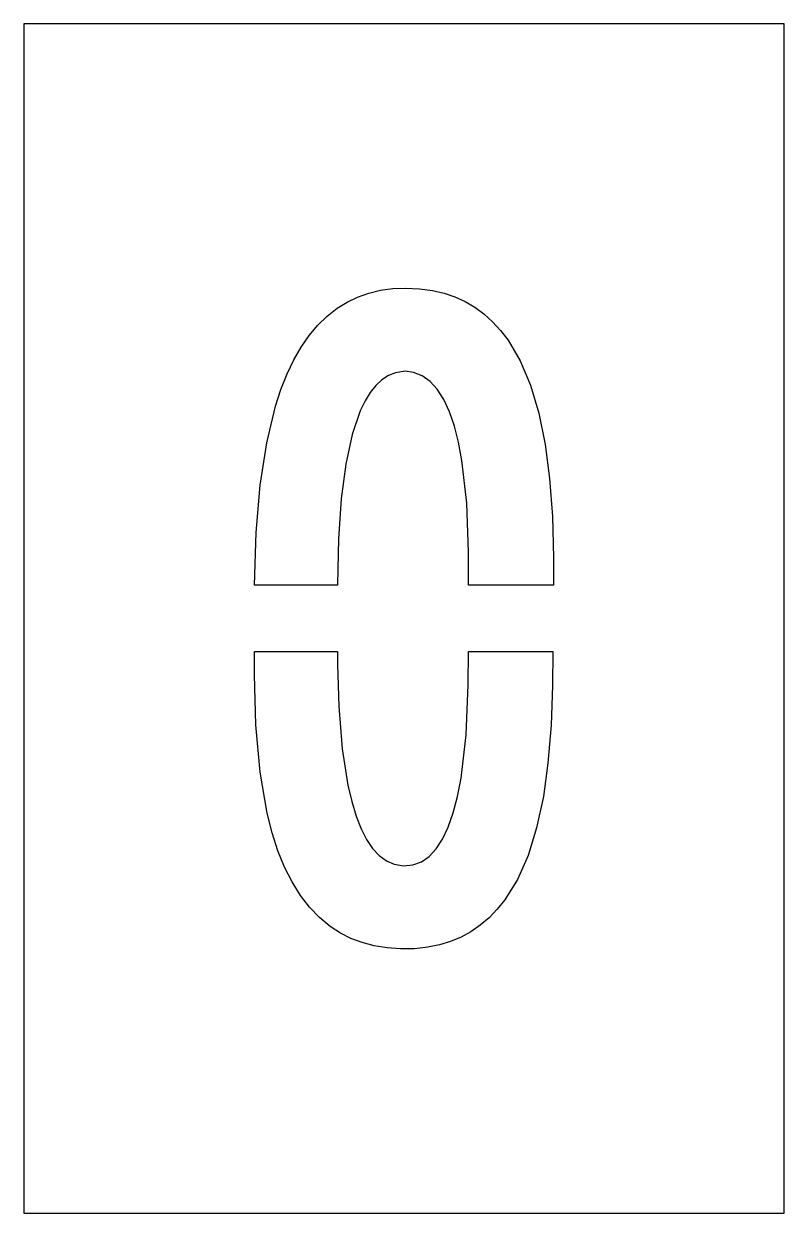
# Model space of a CAD drawing. Extents: x 0 to 5.75, y 0 to 9.
import ezdxf

# ---------------------------------------------------------------- set-up
doc = ezdxf.new("R2010")
doc.units = 0
doc.layers.add('CUT', color=7, linetype='Continuous')
doc.layers.add('OUTSIDE', color=1, linetype='Continuous')

msp = doc.modelspace()

# ---------------------------------------------------------------- linework, layer by layer
at = {"layer": 'CUT'}
for points in [[(3.3491, 5.3717), (3.3131, 5.6949), (3.2872, 5.8332), (3.256, 5.9552), (3.2183, 6.0649), (3.1753, 6.1576), (3.1264, 6.2341), (3.0729, 6.2929), (3.0121, 6.3365), (2.946, 6.3625), (2.8833, 6.3712), (2.8095, 6.3594), (2.7576, 6.3383), (2.7079, 6.3059), (2.6627, 6.2636), (2.62, 6.21), (2.5808, 6.1461), (2.5447, 6.071), (2.4834, 5.8912), (2.4349, 5.6681), (2.4004, 5.4052), (2.3795, 5.1021), (2.3722, 4.7567), (2.3722, 4.7511), (1.7456, 4.7511), (1.758, 5.1516), (1.788, 5.5101), (1.8367, 5.8291), (1.9039, 6.1078), (1.9448, 6.2334), (1.9909, 6.3501), (2.0412, 6.456), (2.0971, 6.5538), (2.1577, 6.6417), (2.2228, 6.7194), (2.2933, 6.7882), (2.3691, 6.8476), (2.4449, 6.8946), (2.5238, 6.9324), (2.6083, 6.9623), (2.6971, 6.9835), (2.79, 6.996), (2.8891, 7), (2.9923, 6.9952), (3.0907, 6.9816), (3.1778, 6.961), (3.2592, 6.9333), (3.3379, 6.8974), (3.4109, 6.8546), (3.4796, 6.8043), (3.5449, 6.7456), (3.6056, 6.6794), (3.6617, 6.6058), (3.7541, 6.4491), (3.8319, 6.2654), (3.895, 6.0546), (3.9431, 5.8174), (3.9765, 5.56), (3.9972, 5.2722), (4.006, 4.9596), (4.0045, 4.7511), (3.3629, 4.7511), (3.3636, 5.0011)], [(3.878, 2.9166), (3.8129, 2.7076), (3.733, 2.5262), (3.6385, 2.3722), (3.5807, 2.2996), (3.5193, 2.2356), (3.4521, 2.1783), (3.3815, 2.1296), (3.3064, 2.0887), (3.2271, 2.0555), (3.1435, 2.0301), (3.054, 2.012), (2.9547, 2.0016), (2.8492, 2), (2.7465, 2.0072), (2.6504, 2.0229), (2.559, 2.0472), (2.4739, 2.0794), (2.3937, 2.1199), (2.317, 2.1695), (2.2352, 2.2368), (2.1595, 2.3157), (2.0911, 2.4047), (2.0283, 2.5062), (1.9721, 2.6187), (1.922, 2.7431), (1.8784, 2.879), (1.8413, 3.0258), (1.7878, 3.3367), (1.7558, 3.6959), (1.744, 4.0746), (1.7443, 4.2491), (2.3727, 4.2491), (2.3728, 4.1513), (2.3822, 3.8366), (2.4084, 3.5134), (2.4508, 3.2394), (2.4798, 3.1142), (2.5128, 3.0046), (2.5505, 2.9082), (2.592, 2.827), (2.6376, 2.7598), (2.6881, 2.7058), (2.7423, 2.6664), (2.8012, 2.6408), (2.8713, 2.6291), (2.9419, 2.6351), (3.0064, 2.6585), (3.0651, 2.6988), (3.1187, 2.7564), (3.167, 2.831), (3.2098, 2.922), (3.2475, 3.0304), (3.2794, 3.1534), (3.3062, 3.2931), (3.3441, 3.6208), (3.3608, 3.9992), (3.3615, 4.2491), (4.0008, 4.2491), (3.9989, 3.9927), (3.9872, 3.6932), (3.9638, 3.4066), (3.9288, 3.154)]]:
    msp.add_lwpolyline(points, close=True, dxfattribs=at)
at = {"layer": 'OUTSIDE'}
msp.add_lwpolyline([(0, 0), (5.75, 0), (5.75, 9), (0, 9)], close=True, dxfattribs=at)

doc.saveas('drawing.dxf')
